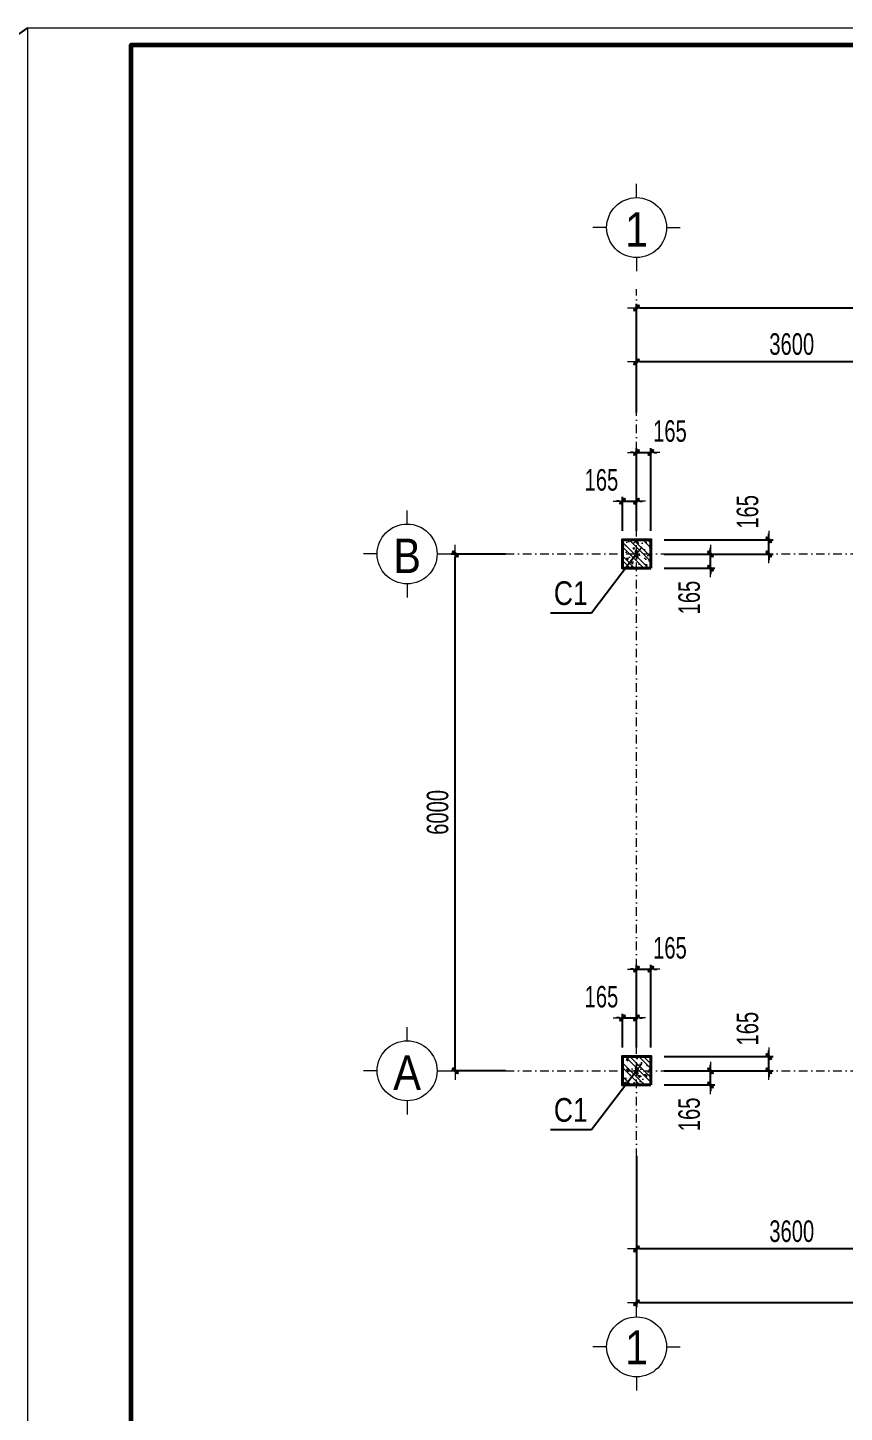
# Model space of a CAD drawing. Header units: millimetres. Extents: x -178395 to 493851, y -561170 to -280028.
# Drawn here: x 78051 to 87525, y -466741 to -450665 of the extents above; entities that cross this region are included whole.
import ezdxf
from ezdxf.enums import TextEntityAlignment as Align

# ---------------------------------------------------------------- set-up
doc = ezdxf.new("R2010")
doc.units = ezdxf.units.MM
doc.header["$MEASUREMENT"] = 0
doc.header["$PDMODE"] = 32
doc.linetypes.add('DASHDOT', pattern=[1, 0.5, -0.25, 0, -0.25])
doc.linetypes.add('HIDDEN', pattern=[0.375, 0.25, -0.125])
doc.layers.get('Defpoints').update_dxf_attribs({"color": 1})
doc.layers.add('KCS_Plotter', color=11, linetype='Continuous', plot=False)
for name, color, linetype, lineweight in [('Khungten_LCDI', 7, 'Continuous', 5), ('LC Dim', 8, 'Continuous', 18), ('LC Hatch', 252, 'Continuous', 9), ('LC ISO', 153, 'Continuous', 13), ('LC MANH DUT', 35, 'HIDDEN', 5), ('LC Net dam2', 6, 'Continuous', 40), ('LC Net manh', 133, 'Continuous', 5), ('LC Net thay', 63, 'Continuous', 25), ('LC Net truc', 79, 'DASHDOT', 13), ('LC Text1', 3, 'Continuous', 20), ('LC Text2', 7, 'Continuous', 25)]:
    doc.layers.add(name, color=color, linetype=linetype, lineweight=lineweight)
doc.styles.add('1', font='vnsimli.shx', dxfattribs={"width": 0.6})
doc.styles.add('HOATBIF', font='hoatbif.shx', dxfattribs={"width": 0.7})
doc.styles.add('Khungten', font='VHAVAN.TTF', dxfattribs={"width": 0.9, "height": 5000})
doc.styles.add('LC 1', font='VHAVANB.TTF')
doc.styles.add('T2', font='VHARIAL.TTF', dxfattribs={"width": 0.8})
doc.styles.add('Title', font='VHBLACK.TTF', dxfattribs={"width": 0.8})
doc.dimstyles.new('1-100', dxfattribs={"dimscale": 100, "dimtxt": 2.5, "dimasz": 0.35, "dimexe": 0.5, "dimexo": 0, "dimgap": 0.8, "dimtad": 1, "dimdec": 0, "dimzin": 0, "dimdsep": 46, "dimtxsty": 'HOATBIF', "dimblk1": 'DOT', "dimblk2": 'DOT', "dimsah": 1, "dimcen": -1, "dimdle": 1, "dimclrd": 256, "dimclre": 256, "dimclrt": 4, "dimadec": 3, "dimazin": 2, "dimtfac": 0.333333, "dimtdec": 0, "dimtix": 1, "dimtmove": 2, "dimatfit": 3, "dimldrblk": 'DOT', "dimfxl": 1, "dimtvp": 0.833333, "dimtolj": 1, "dimtzin": 0, "dimarcsym": 0})
doc.dimstyles.new('1-100$7', dxfattribs={"dimtxt": 230, "dimasz": 300, "dimexe": 50, "dimexo": 300, "dimgap": 80, "dimtad": 1, "dimdec": 3, "dimzin": 12, "dimdsep": 46, "dimtxsty": '1', "dimblk1": 'ARCHTICK', "dimblk2": 'ARCHTICK', "dimsah": 1, "dimcen": 0.09, "dimdle": 160, "dimclrd": 6, "dimclre": 6, "dimclrt": 2, "dimadec": 3, "dimazin": 3, "dimtfac": 1, "dimtdec": 3, "dimtix": 1, "dimtmove": 2, "dimatfit": 3, "dimldrblk": 'DOTSMALL', "dimfxl": 1, "dimtolj": 1, "dimtzin": 15, "dimarcsym": 0})

# ---------------------------------------------------------------- blocks, each defined once
blk = doc.blocks.new('DOT')
at = {"layer": 'LC Dim'}
blk.add_line((-3, 0), (3, 0), dxfattribs=at)
at = {"layer": 'LC Dim', "color": 4}
blk.add_line((-1, -1), (1, 1), dxfattribs=at)
blk.add_lwpolyline([(0.5, 1), (-1, -0.5), (-0.5, -1), (1, 0.5)], close=True, dxfattribs=at)
blk = doc.blocks.new('*D505')
at = {"layer": 'Defpoints', "color": 0, "ltscale": 2, "transparency": 16777216}
for p in [(85115, -463764), (88715, -463764), (85115, -464845)]:
    blk.add_point(p, dxfattribs=at)
at = {"layer": 'LC Dim', "lineweight": -2, "ltscale": 2, "transparency": 16777216}
for p, q in [((85115, -463764), (85115, -464895)), ((88715, -463764), (88715, -464895)), ((88680, -464845), (85150, -464845))]:
    blk.add_line(p, q, dxfattribs=at)
at = {"layer": 'LC Dim', "lineweight": -2, "ltscale": 2, "transparency": 16777216, "xscale": 35, "yscale": 35, "zscale": 35, "rotation": 180}
blk.add_blockref('DOT', (85115, -464845), dxfattribs=at)
at = {"layer": 'LC Dim', "lineweight": -2, "ltscale": 2, "transparency": 16777216, "xscale": 35, "yscale": 35, "zscale": 35}
blk.add_blockref('DOT', (88715, -464845), dxfattribs=at)
at = {"layer": 'LC Dim', "color": 4, "ltscale": 2, "transparency": 16777216, "insert": (86915, -464640), "char_height": 250, "attachment_point": 5, "style": 'HOATBIF'}
blk.add_mtext('\\A1;3600', dxfattribs=at)
blk = doc.blocks.new('_Dot')
at = {"color": 0, "linetype": 'ByBlock', "lineweight": -2}
blk.add_line((-0.5, 0), (-1, 0), dxfattribs=at)
at = {"color": 0, "linetype": 'ByBlock', "const_width": 0.5}
blk.add_lwpolyline([(-0.25, 0, 1), (0.25, 0, 1)], format="xyb", close=True, dxfattribs=at)
blk = doc.blocks.new('*D506')
at = {"layer": 'Defpoints', "color": 0, "ltscale": 2, "transparency": 16777216}
for p in [(85115, -463764), (92315, -463764), (85115, -465470)]:
    blk.add_point(p, dxfattribs=at)
at = {"layer": 'LC Dim', "lineweight": -2, "ltscale": 2, "transparency": 16777216}
for p, q in [((85115, -463764), (85115, -465520)), ((92315, -463764), (92315, -465520)), ((92280, -465470), (85150, -465470))]:
    blk.add_line(p, q, dxfattribs=at)
at = {"layer": 'LC Dim', "lineweight": -2, "ltscale": 2, "transparency": 16777216, "xscale": 35, "yscale": 35, "zscale": 35, "rotation": 180}
blk.add_blockref('DOT', (85115, -465470), dxfattribs=at)
at = {"layer": 'LC Dim', "lineweight": -2, "ltscale": 2, "transparency": 16777216, "xscale": 35, "yscale": 35, "zscale": 35}
blk.add_blockref('DOT', (92315, -465470), dxfattribs=at)
at = {"layer": 'LC Dim', "color": 4, "ltscale": 2, "transparency": 16777216, "insert": (88715, -465265), "char_height": 250, "attachment_point": 5, "style": 'HOATBIF'}
blk.add_mtext('\\A1;7200', dxfattribs=at)
blk = doc.blocks.new('TTRUC')
at = {"layer": 'LC ISO'}
for p, q in [((0, 6.95), (0, 10.13)), ((-6.95, 0), (-10.13, 0)), ((6.95, 0), (10.13, 0)), ((0, -6.95), (0, -10.13))]:
    blk.add_line(p, q, dxfattribs=at)
at = {"layer": 'LC Net manh'}
blk.add_circle((0, 0), 6.95, dxfattribs=at)
blk = doc.blocks.new('*D508')
at = {"layer": 'Defpoints', "color": 0, "ltscale": 2, "transparency": 16777216}
for p in [(85115, -454545), (85115, -455133), (88715, -455133)]:
    blk.add_point(p, dxfattribs=at)
at = {"layer": 'LC Dim', "lineweight": -2, "ltscale": 2, "transparency": 16777216}
for p, q in [((85115, -455133), (85115, -454495)), ((88680, -454545), (85150, -454545)), ((88715, -455133), (88715, -454495))]:
    blk.add_line(p, q, dxfattribs=at)
at = {"layer": 'LC Dim', "lineweight": -2, "ltscale": 2, "transparency": 16777216, "xscale": 35, "yscale": 35, "zscale": 35, "rotation": 180}
blk.add_blockref('DOT', (85115, -454545), dxfattribs=at)
at = {"layer": 'LC Dim', "lineweight": -2, "ltscale": 2, "transparency": 16777216, "xscale": 35, "yscale": 35, "zscale": 35}
blk.add_blockref('DOT', (88715, -454545), dxfattribs=at)
at = {"layer": 'LC Dim', "color": 4, "ltscale": 2, "transparency": 16777216, "insert": (86915, -454340), "char_height": 250, "attachment_point": 5, "style": 'HOATBIF'}
blk.add_mtext('\\A1;3600', dxfattribs=at)
blk = doc.blocks.new('*D509')
at = {"layer": 'Defpoints', "color": 0, "ltscale": 2, "transparency": 16777216}
for p in [(85115, -453920), (85115, -455133), (92315, -455133)]:
    blk.add_point(p, dxfattribs=at)
at = {"layer": 'LC Dim', "lineweight": -2, "ltscale": 2, "transparency": 16777216}
for p, q in [((85115, -455133), (85115, -453870)), ((92280, -453920), (85150, -453920)), ((92315, -455133), (92315, -453870))]:
    blk.add_line(p, q, dxfattribs=at)
at = {"layer": 'LC Dim', "lineweight": -2, "ltscale": 2, "transparency": 16777216, "xscale": 35, "yscale": 35, "zscale": 35, "rotation": 180}
blk.add_blockref('DOT', (85115, -453920), dxfattribs=at)
at = {"layer": 'LC Dim', "lineweight": -2, "ltscale": 2, "transparency": 16777216, "xscale": 35, "yscale": 35, "zscale": 35}
blk.add_blockref('DOT', (92315, -453920), dxfattribs=at)
at = {"layer": 'LC Dim', "color": 4, "ltscale": 2, "transparency": 16777216, "insert": (88715, -453715), "char_height": 250, "attachment_point": 5, "style": 'HOATBIF'}
blk.add_mtext('\\A1;7200', dxfattribs=at)
blk = doc.blocks.new('*D511')
at = {"layer": 'Defpoints', "color": 0, "ltscale": 2, "transparency": 16777216}
for p in [(83012, -456776), (83595, -456776), (83595, -462776)]:
    blk.add_point(p, dxfattribs=at)
at = {"layer": 'LC Dim', "lineweight": -2, "ltscale": 2, "transparency": 16777216}
for p, q in [((83595, -456776), (82962, -456776)), ((83012, -462741), (83012, -456811)), ((83595, -462776), (82962, -462776))]:
    blk.add_line(p, q, dxfattribs=at)
at = {"layer": 'LC Dim', "lineweight": -2, "ltscale": 2, "transparency": 16777216, "xscale": 35, "yscale": 35, "zscale": 35}
for p, rotation in [((83012, -456776), 90), ((83012, -462776), 270)]:
    blk.add_blockref('DOT', p, dxfattribs=dict(at, rotation=rotation))
at = {"layer": 'LC Dim', "color": 4, "ltscale": 2, "transparency": 16777216, "insert": (82807, -459776), "char_height": 250, "attachment_point": 5, "rotation": 90, "style": 'HOATBIF'}
blk.add_mtext('\\A1;6000', dxfattribs=at)
blk = doc.blocks.new('kakaka')
at = {"layer": 'LC Hatch', "ltscale": 2}
h = blk.add_hatch(dxfattribs=at)
h.set_pattern_fill('BTCT', color=256, scale=20, angle=90)
h.set_pattern_definition([(140, (37650.13, -378709.94), (12.55043, 143.45204), [15, -165]), (85, (37650.13, -378709.94), (-150.43843, -27.75027), [12, -132]), (190.4514, (37651.18, -378697.99), (-137.88791, 115.70188), [12.74804, -140.22842]), (136.1842, (37610.13, -378709.94), (33.1038, 213.4482), [22.5, -247.5]), (186.6356, (37612.9, -378692.16), (-194.82357, 186.93254), [19.12206, -210.3426]), (81.1842, (37610.13, -378709.94), (-194.82372, 186.9324), [18, -198]), (111, (37620.13, -378689.94), (80.52378, 119.38141), [15, -165]), (56, (37620.13, -378689.94), (-145.03001, 48.66307), [12, -132]), (161.4514, (37626.85, -378680), (-64.5061, 168.04453), [12.74804, -140.22842]), (127.5, (37650.135, -378709.945), (-66.57877, 2.431971), [0, -130.4, 0, -134, 0, -132.5]), (97.5, (37650.135, -378709.945), (-78.882342, 52.613907), [0, -76.4, 0, -127.4, 0, -50.5]), (57.5, (37650.135, -378754.545), (4.510974, 106.764487), [0, -50, 0, -156, 0, -207]), (47.5, (37650.135, -378774.545), (-20.020996, 116.637234), [0, -65, 0, -103.6, 0, -147]), (135, (37650.135, -378709.945), (-53.03301, -53.03301), []), (135, (37650.135, -378674.59), (-53.03301, -53.03301), [])])
h.paths.add_polyline_path([(76248, -223824), (76248, -223604), (76028, -223604), (76028, -223824)])
at = {"layer": 'LC MANH DUT', "ltscale": 100}
blk.add_lwpolyline([(76248, -223824), (76248, -223604), (76028, -223604), (76028, -223824)], close=True, dxfattribs=at)
at = {"layer": 'LC Net dam2', "ltscale": 5}
blk.add_lwpolyline([(76248, -223824), (76248, -223604), (76028, -223604), (76028, -223824)], close=True, dxfattribs=at)
blk = doc.blocks.new('*D520')
at = {"layer": 'Defpoints', "color": 0, "ltscale": 2, "transparency": 16777216}
for p in [(85115, -456163), (84950, -456507), (85115, -456507)]:
    blk.add_point(p, dxfattribs=at)
at = {"layer": 'LC Dim', "lineweight": -2, "ltscale": 2, "transparency": 16777216}
for p, q in [((84915, -456163), (84880, -456163)), ((84950, -456507), (84950, -456113)), ((84950, -456163), (85115, -456163)), ((85115, -456507), (85115, -456113)), ((85150, -456163), (85185, -456163))]:
    blk.add_line(p, q, dxfattribs=at)
at = {"layer": 'LC Dim', "lineweight": -2, "ltscale": 2, "transparency": 16777216, "xscale": 35, "yscale": 35, "zscale": 35}
blk.add_blockref('DOT', (84950, -456163), dxfattribs=at)
at = {"layer": 'LC Dim', "lineweight": -2, "ltscale": 2, "transparency": 16777216, "xscale": 35, "yscale": 35, "zscale": 35, "rotation": 180}
blk.add_blockref('DOT', (85115, -456163), dxfattribs=at)
at = {"layer": 'LC Dim', "color": 4, "ltscale": 2, "transparency": 16777216, "insert": (84707, -455917), "char_height": 250, "attachment_point": 5, "style": 'HOATBIF'}
blk.add_mtext('\\A1;165', dxfattribs=at)
blk = doc.blocks.new('*D521')
at = {"layer": 'Defpoints', "color": 0, "ltscale": 2, "transparency": 16777216}
for p in [(85280, -455596), (85115, -456507), (85280, -456507)]:
    blk.add_point(p, dxfattribs=at)
at = {"layer": 'LC Dim', "lineweight": -2, "ltscale": 2, "transparency": 16777216}
for p, q in [((85115, -456507), (85115, -455546)), ((85280, -456507), (85280, -455546)), ((85080, -455596), (85045, -455596)), ((85115, -455596), (85280, -455596)), ((85315, -455596), (85350, -455596))]:
    blk.add_line(p, q, dxfattribs=at)
at = {"layer": 'LC Dim', "lineweight": -2, "ltscale": 2, "transparency": 16777216, "xscale": 35, "yscale": 35, "zscale": 35}
blk.add_blockref('DOT', (85115, -455596), dxfattribs=at)
at = {"layer": 'LC Dim', "lineweight": -2, "ltscale": 2, "transparency": 16777216, "xscale": 35, "yscale": 35, "zscale": 35, "rotation": 180}
blk.add_blockref('DOT', (85280, -455596), dxfattribs=at)
at = {"layer": 'LC Dim', "color": 4, "ltscale": 2, "transparency": 16777216, "insert": (85502, -455350), "char_height": 250, "attachment_point": 5, "style": 'HOATBIF'}
blk.add_mtext('\\A1;165', dxfattribs=at)
blk = doc.blocks.new('*D522')
at = {"layer": 'Defpoints', "color": 0, "ltscale": 2, "transparency": 16777216}
for p in [(85433, -456776), (85972, -456776), (85433, -456941)]:
    blk.add_point(p, dxfattribs=at)
at = {"layer": 'LC Dim', "lineweight": -2, "ltscale": 2, "transparency": 16777216}
for p, q in [((85972, -456741), (85972, -456706)), ((85433, -456776), (86022, -456776)), ((85972, -456941), (85972, -456776)), ((85433, -456941), (86022, -456941)), ((85972, -456976), (85972, -457011))]:
    blk.add_line(p, q, dxfattribs=at)
at = {"layer": 'LC Dim', "lineweight": -2, "ltscale": 2, "transparency": 16777216, "xscale": 35, "yscale": 35, "zscale": 35}
for p, rotation in [((85972, -456776), 270), ((85972, -456941), 90)]:
    blk.add_blockref('DOT', p, dxfattribs=dict(at, rotation=rotation))
at = {"layer": 'LC Dim', "color": 4, "ltscale": 2, "transparency": 16777216, "insert": (85726, -457282), "char_height": 250, "attachment_point": 5, "rotation": 90, "style": 'HOATBIF'}
blk.add_mtext('\\A1;165', dxfattribs=at)
blk = doc.blocks.new('*D523')
at = {"layer": 'Defpoints', "color": 0, "ltscale": 2, "transparency": 16777216}
for p in [(85433, -456611), (86649, -456611), (85433, -456776)]:
    blk.add_point(p, dxfattribs=at)
at = {"layer": 'LC Dim', "lineweight": -2, "ltscale": 2, "transparency": 16777216}
for p, q in [((86649, -456576), (86649, -456541)), ((85433, -456611), (86699, -456611)), ((86649, -456776), (86649, -456611)), ((85433, -456776), (86699, -456776)), ((86649, -456811), (86649, -456846))]:
    blk.add_line(p, q, dxfattribs=at)
at = {"layer": 'LC Dim', "lineweight": -2, "ltscale": 2, "transparency": 16777216, "xscale": 35, "yscale": 35, "zscale": 35}
for p, rotation in [((86649, -456611), 270), ((86649, -456776), 90)]:
    blk.add_blockref('DOT', p, dxfattribs=dict(at, rotation=rotation))
at = {"layer": 'LC Dim', "color": 4, "ltscale": 2, "transparency": 16777216, "insert": (86403, -456287), "char_height": 250, "attachment_point": 5, "rotation": 90, "style": 'HOATBIF'}
blk.add_mtext('\\A1;165', dxfattribs=at)
blk = doc.blocks.new('*D524')
at = {"layer": 'Defpoints', "color": 0, "ltscale": 2, "transparency": 16777216}
for p in [(85115, -462163), (84950, -462507), (85115, -462507)]:
    blk.add_point(p, dxfattribs=at)
at = {"layer": 'LC Dim', "lineweight": -2, "ltscale": 2, "transparency": 16777216}
for p, q in [((84915, -462163), (84880, -462163)), ((84950, -462507), (84950, -462113)), ((84950, -462163), (85115, -462163)), ((85115, -462507), (85115, -462113)), ((85150, -462163), (85185, -462163))]:
    blk.add_line(p, q, dxfattribs=at)
at = {"layer": 'LC Dim', "lineweight": -2, "ltscale": 2, "transparency": 16777216, "xscale": 35, "yscale": 35, "zscale": 35}
blk.add_blockref('DOT', (84950, -462163), dxfattribs=at)
at = {"layer": 'LC Dim', "lineweight": -2, "ltscale": 2, "transparency": 16777216, "xscale": 35, "yscale": 35, "zscale": 35, "rotation": 180}
blk.add_blockref('DOT', (85115, -462163), dxfattribs=at)
at = {"layer": 'LC Dim', "color": 4, "ltscale": 2, "transparency": 16777216, "insert": (84707, -461917), "char_height": 250, "attachment_point": 5, "style": 'HOATBIF'}
blk.add_mtext('\\A1;165', dxfattribs=at)
blk = doc.blocks.new('*D525')
at = {"layer": 'Defpoints', "color": 0, "ltscale": 2, "transparency": 16777216}
for p in [(85280, -461596), (85115, -462507), (85280, -462507)]:
    blk.add_point(p, dxfattribs=at)
at = {"layer": 'LC Dim', "lineweight": -2, "ltscale": 2, "transparency": 16777216}
for p, q in [((85080, -461596), (85045, -461596)), ((85115, -462507), (85115, -461546)), ((85115, -461596), (85280, -461596)), ((85280, -462507), (85280, -461546)), ((85315, -461596), (85350, -461596))]:
    blk.add_line(p, q, dxfattribs=at)
at = {"layer": 'LC Dim', "lineweight": -2, "ltscale": 2, "transparency": 16777216, "xscale": 35, "yscale": 35, "zscale": 35}
blk.add_blockref('DOT', (85115, -461596), dxfattribs=at)
at = {"layer": 'LC Dim', "lineweight": -2, "ltscale": 2, "transparency": 16777216, "xscale": 35, "yscale": 35, "zscale": 35, "rotation": 180}
blk.add_blockref('DOT', (85280, -461596), dxfattribs=at)
at = {"layer": 'LC Dim', "color": 4, "ltscale": 2, "transparency": 16777216, "insert": (85502, -461350), "char_height": 250, "attachment_point": 5, "style": 'HOATBIF'}
blk.add_mtext('\\A1;165', dxfattribs=at)
blk = doc.blocks.new('*D526')
at = {"layer": 'Defpoints', "color": 0, "ltscale": 2, "transparency": 16777216}
for p in [(85433, -462776), (85972, -462776), (85433, -462941)]:
    blk.add_point(p, dxfattribs=at)
at = {"layer": 'LC Dim', "lineweight": -2, "ltscale": 2, "transparency": 16777216}
for p, q in [((85433, -462776), (86022, -462776)), ((85972, -462741), (85972, -462706)), ((85972, -462941), (85972, -462776)), ((85433, -462941), (86022, -462941)), ((85972, -462976), (85972, -463011))]:
    blk.add_line(p, q, dxfattribs=at)
at = {"layer": 'LC Dim', "lineweight": -2, "ltscale": 2, "transparency": 16777216, "xscale": 35, "yscale": 35, "zscale": 35}
for p, rotation in [((85972, -462776), 270), ((85972, -462941), 90)]:
    blk.add_blockref('DOT', p, dxfattribs=dict(at, rotation=rotation))
at = {"layer": 'LC Dim', "color": 4, "ltscale": 2, "transparency": 16777216, "insert": (85726, -463282), "char_height": 250, "attachment_point": 5, "rotation": 90, "style": 'HOATBIF'}
blk.add_mtext('\\A1;165', dxfattribs=at)
blk = doc.blocks.new('*D527')
at = {"layer": 'Defpoints', "color": 0, "ltscale": 2, "transparency": 16777216}
for p in [(85433, -462611), (86649, -462611), (85433, -462776)]:
    blk.add_point(p, dxfattribs=at)
at = {"layer": 'LC Dim', "lineweight": -2, "ltscale": 2, "transparency": 16777216}
for p, q in [((85433, -462611), (86699, -462611)), ((86649, -462576), (86649, -462541)), ((86649, -462776), (86649, -462611)), ((85433, -462776), (86699, -462776)), ((86649, -462811), (86649, -462846))]:
    blk.add_line(p, q, dxfattribs=at)
at = {"layer": 'LC Dim', "lineweight": -2, "ltscale": 2, "transparency": 16777216, "xscale": 35, "yscale": 35, "zscale": 35}
for p, rotation in [((86649, -462611), 270), ((86649, -462776), 90)]:
    blk.add_blockref('DOT', p, dxfattribs=dict(at, rotation=rotation))
at = {"layer": 'LC Dim', "color": 4, "ltscale": 2, "transparency": 16777216, "insert": (86403, -462287), "char_height": 250, "attachment_point": 5, "rotation": 90, "style": 'HOATBIF'}
blk.add_mtext('\\A1;165', dxfattribs=at)
blk = doc.blocks.new('lcdi fix')
at = {"layer": 'Defpoints', "lineweight": 0}
blk.add_lwpolyline([(-1200, -14850), (-1200, 14850), (40800, 14850), (40800, -14850)], close=True, dxfattribs=at)
at = {"layer": 'Khungten_LCDI', "color": 5, "lineweight": 60}
blk.add_lwpolyline([(0, -14650), (0, 14650), (40600, 14650), (40600, -14650)], close=True, dxfattribs=at)
at = {"color": 7, "style": 'Khungten', "width": 0.8}
for tag, p in [('REVISION', (39499, -10746)), ('NGAYHT', (39546, -11609))]:
    blk.add_attdef(tag, text='', height=200, dxfattribs=at).set_placement(p, align=Align.CENTER)
at = {"layer": 'LC Text1', "color": 3, "style": 'LC 1', "width": 1.834006}
for tag, p, p2 in [('TENBANVE1', (36913, -8886), (40339, -8886)), ('TENBANVE2', (36913, -9562), (40339, -9562))]:
    blk.add_attdef(tag, text='', height=250, dxfattribs=at).set_placement(p, p2, align=Align.FIT)
at = {"layer": 'LC Text1', "style": 'Title', "width": 0.7}
blk.add_attdef('SOBANVE', text='', height=250, dxfattribs=at).set_placement((39562, -13896), align=Align.CENTER)

msp = doc.modelspace()

# ---------------------------------------------------------------- linework, layer by layer
at = {"layer": 'KCS_Plotter'}
msp.add_line((17325.3, -493607.1), (78051, -450665.4), dxfattribs=at)
at = {"layer": 'LC Net truc', "ltscale": 200}
for p, q in [((85115.2, -464378.3), (85115.2, -453700.3)), ((83594.8, -456775.7), (93444.3, -456775.7)), ((83594.8, -462775.7), (93444.3, -462775.7))]:
    msp.add_line(p, q, dxfattribs=at)

# ---------------------------------------------------------------- block references
at = {"layer": 'LC Dim', "xscale": 1.5, "yscale": 1.5, "zscale": 1.5}
for p in [(-29091.2, -121204), (-29091.2, -127204)]:
    msp.add_blockref('kakaka', p, dxfattribs=at)
at = {"layer": 'LC ISO', "xscale": 50, "yscale": 50, "zscale": 50, "rotation": 180}
for p in [(85115.2, -452986.2), (82452.7, -456775.7), (82452.7, -462775.7)]:
    msp.add_blockref('TTRUC', p, dxfattribs=at)
at = {"layer": 'LC ISO', "xscale": 50, "yscale": 50, "zscale": 50}
msp.add_blockref('TTRUC', (85115.2, -465981.8), dxfattribs=at)
at = {"layer": 'LC Net thay'}
msp.add_blockref('lcdi fix', (79251, -465515.4), dxfattribs=at)

# ---------------------------------------------------------------- texts
at = {"layer": 'LC Text1', "ltscale": 0.2, "style": 'LC 1', "width": 0.9}
for s, height, p in [('1', 400, (85115.2, -453327.9)), ('b', 400, (82452.7, -457117.3)), ('a', 400, (82452.7, -463117.3)), ('1', 394.6, (85115.2, -466302.8))]:
    msp.add_text(s, height=height, dxfattribs=at).set_placement(p, align=Align.BOTTOM_CENTER)
at = {"layer": 'LC Text2', "style": 'T2', "width": 0.8}
for p in [(84154.8, -457367.8), (84154.8, -463367.8)]:
    msp.add_text('c1', height=275, dxfattribs=at).set_placement(p)

# ---------------------------------------------------------------- dimensions: what is measured, and where the dimension line sits
at = {"layer": 'LC Dim', "ltscale": 2}
for base, p1, p2, picture, middle in [((85115.2, -453919.6), (92315.2, -455132.7), (85115.2, -455132.7), '*D509', (88715.2, -453714.6)), ((85115.2, -465470.2), (92315.2, -463764.1), (85115.2, -463764.1), '*D506', (88715.2, -465265.2))]:
    dim = msp.add_linear_dim(base=base, p1=p1, p2=p2, dimstyle='1-100', dxfattribs=at)
    dim.commit()
    dim.dimension.update_dxf_attribs({"geometry": picture, "text_midpoint": middle})
dim = msp.add_linear_dim(base=(85115.2, -454544.6), p1=(88715.2, -455132.7), p2=(85115.2, -455132.7), angle=180, dimstyle='1-100', override={"dimscale": 100}, dxfattribs=at)
dim.commit()
dim.dimension.update_dxf_attribs({"geometry": '*D508', "text_midpoint": (86915.2, -454339.6)})
for base, p1, p2, picture, middle in [((85280.2, -455596.4), (85115.2, -456506.7), (85280.2, -456506.7), '*D521', (85501.5, -455350.4)), ((85115.2, -456162.8), (84950.2, -456506.7), (85115.2, -456506.7), '*D520', (84706.6, -455916.8)), ((85280.2, -461596.4), (85115.2, -462506.7), (85280.2, -462506.7), '*D525', (85501.5, -461350.4)), ((85115.2, -462162.8), (84950.2, -462506.7), (85115.2, -462506.7), '*D524', (84706.6, -461916.8))]:
    dim = msp.add_linear_dim(base=base, p1=p1, p2=p2, dimstyle='1-100', dxfattribs=at)
    dim.commit()
    dim.dimension.update_dxf_attribs({"geometry": picture, "text_midpoint": middle, "dimtype": 160})
for base, p1, p2, picture, middle in [((86649.2, -456610.7), (85432.5, -456775.7), (85432.5, -456610.7), '*D523', (86403.2, -456286.7)), ((85971.7, -456775.7), (85432.5, -456940.7), (85432.5, -456775.7), '*D522', (85725.7, -457282.2)), ((86649.2, -462610.7), (85432.5, -462775.7), (85432.5, -462610.7), '*D527', (86403.2, -462286.7)), ((85971.7, -462775.7), (85432.5, -462940.7), (85432.5, -462775.7), '*D526', (85725.7, -463282.2))]:
    dim = msp.add_linear_dim(base=base, p1=p1, p2=p2, angle=90, dimstyle='1-100', dxfattribs=at)
    dim.commit()
    dim.dimension.update_dxf_attribs({"geometry": picture, "text_midpoint": middle, "dimtype": 160})
for base, p1, p2, angle, picture, middle in [((83011.7, -456775.7), (83594.8, -462775.7), (83594.8, -456775.7), 90, '*D511', (82806.7, -459775.7)), ((85115.2, -464845.2), (88715.2, -463764.1), (85115.2, -463764.1), 180, '*D505', (86915.2, -464640.2))]:
    dim = msp.add_linear_dim(base=base, p1=p1, p2=p2, angle=angle, dimstyle='1-100', dxfattribs=at)
    dim.commit()
    dim.dimension.update_dxf_attribs({"geometry": picture, "text_midpoint": middle})

# ---------------------------------------------------------------- leaders
for points in [[(85115.2, -456775.7), (84593.8, -457462.3), (84118, -457462.3)], [(85115.2, -462775.7), (84593.8, -463462.3), (84118, -463462.3)]]:
    msp.add_leader(points, dimstyle='1-100$7', override={"dimscale": 100, "dimtxt": 2.5, "dimasz": 0.35, "dimexe": 0.5, "dimexo": 0, "dimgap": 0.8, "dimdec": 0, "dimzin": 0, "dimtxsty": 'HOATBIF', "dimcen": -1, "dimdle": 1, "dimclrd": 256, "dimclre": 256, "dimclrt": 4, "dimazin": 2, "dimtfac": 0.333333, "dimtdec": 0, "dimldrblk": 'DOT', "dimtvp": 0.833333, "dimtzin": 0}, dxfattribs=at)

doc.saveas('drawing.dxf')
